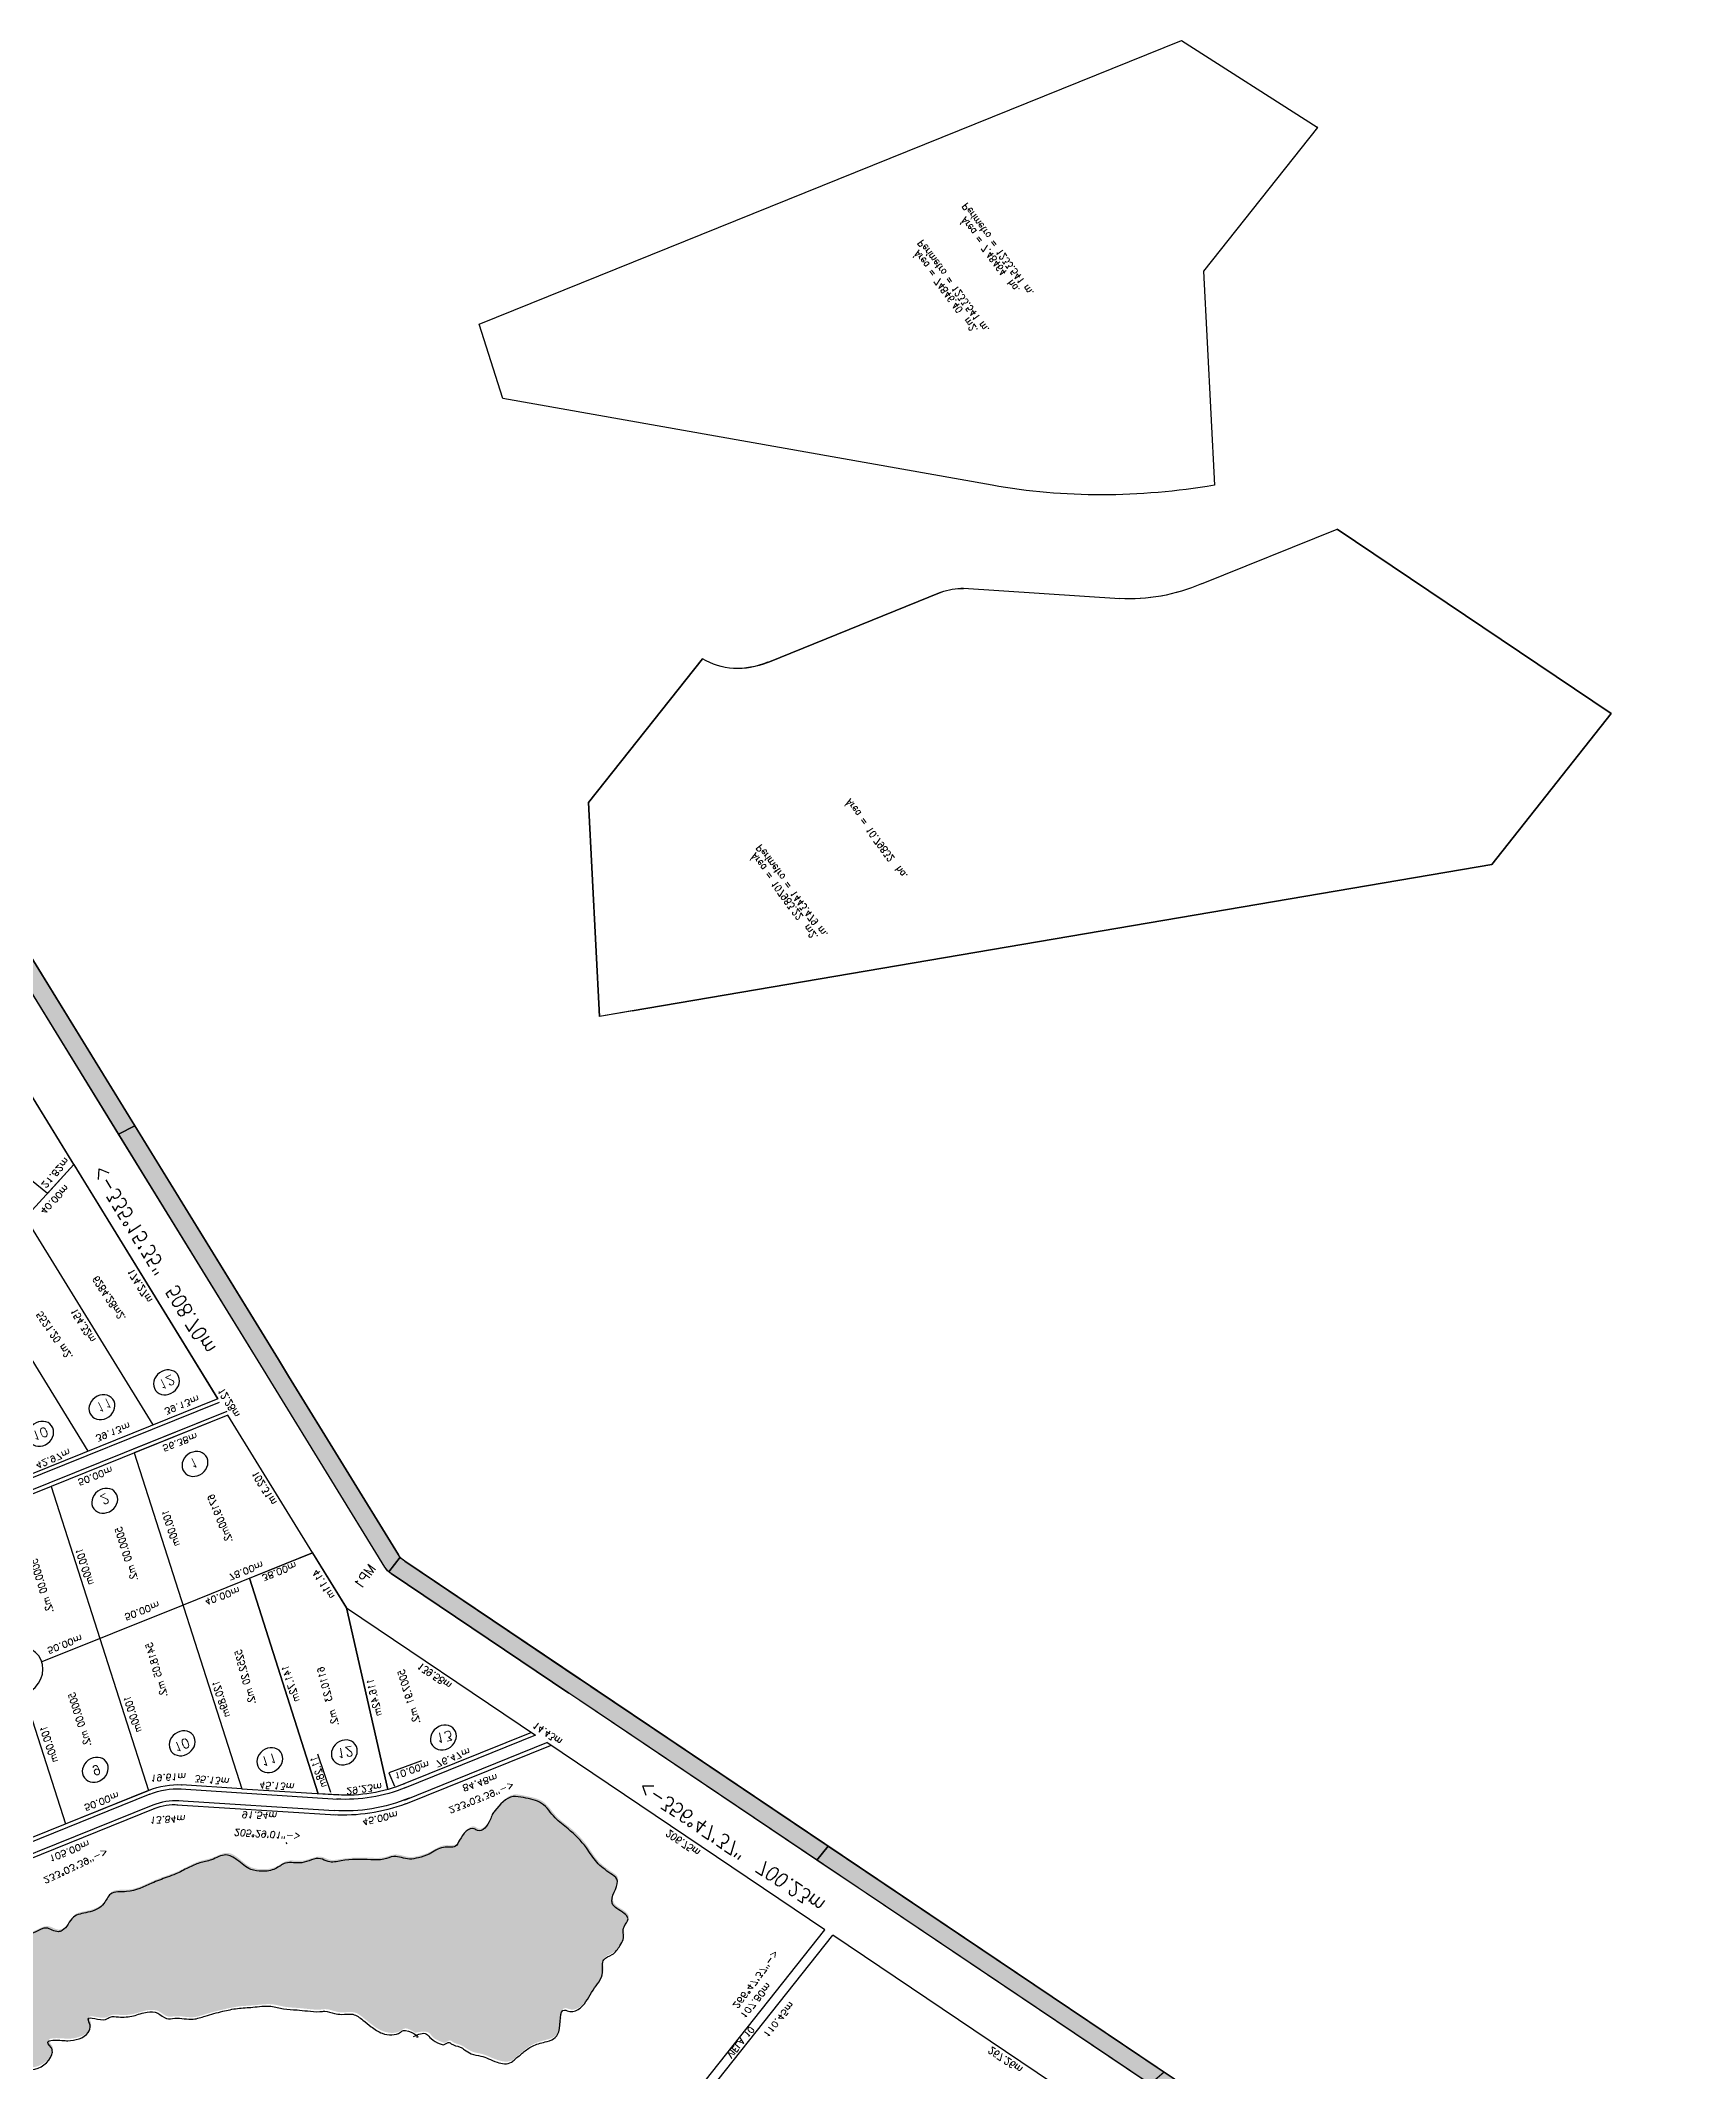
# Model space of a CAD drawing. Extents: x -23785941 to 8798891, y -8418521 to 21897894.
# Drawn here: x -2714772 to -2462402, y 4991279 to 5301110 of the extents above; entities that cross this region are included whole.
import ezdxf
from ezdxf.enums import TextEntityAlignment as Align

# ---------------------------------------------------------------- set-up
doc = ezdxf.new("R2010")
doc.units = 0
doc.header["$MEASUREMENT"] = 0
doc.header["$PDMODE"] = 34
doc.header["$PDSIZE"] = 1
doc.layers.get('0').update_dxf_attribs({"linetype": 'CONTINUOUS'})
for name, color, linetype in [('CALCADA', 3, 'CONTINUOUS'), ('REG60_100', 2, 'CONTINUOUS'), ('RUA', 1, 'CONTINUOUS'), ('TER_POLI', 5, 'CONTINUOUS'), ('VIEWPORT', 7, 'CONTINUOUS')]:
    doc.layers.add(name, color=color, linetype=linetype)
doc.styles.add('1_5MM', font='romans.shx', dxfattribs={"height": 6})
doc.styles.add('1MM', font='romans.shx', dxfattribs={"height": 4})
doc.styles.add('2MM', font='romans.shx', dxfattribs={"height": 8})

# ---------------------------------------------------------------- blocks, each defined once
blk = doc.blocks.new('A$C3D774E76')
h = blk.add_hatch(color=140)
edge = h.paths.add_edge_path()
edge.add_spline(control_points=[(-23379.8, -3163.4), (-23379.1, -3165), (-23375.8, -3170.4), (-23370.9, -3169), (-23366.9, -3171.3), (-23362.9, -3173.2), (-23363.7, -3176.5), (-23359.8, -3177.1), (-23357.3, -3179.5), (-23352.8, -3181), (-23348.3, -3182.3), (-23344.5, -3186), (-23339.5, -3188.6), (-23334.1, -3191.3), (-23328.9, -3195.5), (-23329.6, -3201.3), (-23330, -3206), (-23330, -3212.7), (-23327.4, -3218.4), (-23324.8, -3224), (-23327.5, -3231.4), (-23340.3, -3236.9), (-23331.7, -3240.5), (-23330.1, -3248.6), (-23336.1, -3257), (-23338.1, -3267.9), (-23348.6, -3271), (-23345.5, -3278.3), (-23347.5, -3283.4), (-23350.3, -3289), (-23356.5, -3290.6), (-23357.7, -3297.5), (-23365.2, -3296.6), (-23369.9, -3293.5), (-23377.5, -3297), (-23380, -3306.5), (-23390.4, -3302.9), (-23399.1, -3300.6), (-23412.4, -3301.9), (-23425.3, -3300.3), (-23438, -3296.5), (-23450.4, -3297.8), (-23458.3, -3290.9), (-23467, -3284.6), (-23464.9, -3276.1), (-23463, -3270.1), (-23459.8, -3266.7), (-23457.4, -3258.7), (-23465.8, -3257.5), (-23463.4, -3249.1), (-23459.4, -3242.7), (-23466.5, -3237.7), (-23465.9, -3230), (-23468.5, -3223.7), (-23471.7, -3217.3), (-23478.9, -3214.5), (-23480.8, -3206.6), (-23487.9, -3199.1), (-23494.8, -3191.1), (-23499.5, -3181.8), (-23507.6, -3179.2), (-23508.4, -3169.2), (-23517, -3163.9), (-23516.4, -3155.3), (-23520.3, -3149.4), (-23526.5, -3143.4), (-23534.9, -3142.6), (-23544.1, -3139.3), (-23544.9, -3130.7), (-23548.8, -3124.4), (-23550.4, -3117.3), (-23551.4, -3110.8), (-23553.9, -3103.8), (-23557, -3094.5), (-23558.5, -3083.5), (-23568.2, -3075.4), (-23562.2, -3067.2), (-23564.4, -3058.5), (-23570.7, -3049.9), (-23564.4, -3043.2), (-23567.2, -3036.9), (-23573.9, -3036), (-23574.7, -3028.6), (-23577.1, -3022.1), (-23575.5, -3014.7), (-23581.3, -3009.8), (-23582.9, -3002.6), (-23584.6, -2994.2), (-23592, -2986.8), (-23593.9, -2978.6), (-23596.2, -2967.4), (-23587, -2968.7), (-23578.8, -2970.7), (-23571.4, -2970.1), (-23563, -2973.5), (-23556.3, -2975.3), (-23548.7, -2976.8), (-23545.1, -2980.7), (-23541.7, -2981), (-23536.2, -2980.4), (-23530, -2978.2), (-23519.3, -2975.7), (-23503.8, -2977.9), (-23503.4, -2993.2), (-23509.1, -2998), (-23517.5, -2996.2), (-23510.4, -3003.9), (-23505.5, -3008.8), (-23501.7, -3016.8), (-23506.1, -3022.6), (-23514.8, -3023.1), (-23503.5, -3028.4), (-23503.7, -3034.5), (-23499.2, -3038.4), (-23495, -3044.1), (-23492.8, -3051.6), (-23487.8, -3057), (-23481.3, -3057.3), (-23477.7, -3064.2), (-23471, -3068.4), (-23468, -3077.5), (-23464.2, -3085.2), (-23460.1, -3093.5), (-23454.2, -3100.7), (-23449.6, -3108.7), (-23442.1, -3113.5), (-23437.2, -3118.9), (-23432, -3123.8), (-23428, -3127.6), (-23425.3, -3132.2), (-23421.2, -3134.3), (-23417, -3138), (-23413.9, -3143.7), (-23406.8, -3145.2), (-23399.8, -3146.8), (-23391.9, -3149.1), (-23385.9, -3155), (-23386.6, -3161), (-23382.2, -3162.7), (-23379.8, -3163.4)], knot_values=[2.827558, 2.827558, 2.827558, 2.827558, 7.472447, 11.603699, 18.085095, 20.647327, 23.570406, 25.190742, 30.919643, 34.160341, 39.021401, 44.919988, 49.848226, 55.577127, 63.920291, 66.484452, 72.387845, 78.562948, 86.036527, 91.227192, 96.092865, 109.192449, 112.533069, 118.864332, 131.02854, 142.496908, 150.145328, 155.584279, 162.12227, 166.257204, 173.905639, 178.838302, 183.201793, 193.058242, 194.204546, 207.625867, 212.554105, 224.011914, 235.297733, 252.000847, 262.657276, 275.235361, 286.835798, 293.006819, 305.827801, 308.260662, 311.604107, 320.849756, 323.280299, 333.537111, 337.591847, 344.563473, 353.332681, 359.663905, 364.853496, 374.3374, 380.068936, 387.714183, 404.809251, 412.454497, 417.382735, 428.287169, 437.737739, 444.274297, 451.746777, 458.669715, 469.233164, 476.569697, 485.186635, 492.064492, 499.038307, 506.686741, 511.877407, 521.120312, 536.067453, 545.308179, 551.795776, 561.954738, 570.571675, 580.336739, 582.629328, 590.099117, 596.430341, 602.276484, 611.341413, 616.066711, 623.54029, 632.783195, 641.549173, 653.070476, 659.998424, 667.978984, 672.90723, 687.057012, 688.677374, 700.048758, 708.150516, 710.712748, 715.640986, 717.452921, 727.345493, 734.990712, 751.214483, 765.070361, 767.993383, 773.429257, 781.53381, 785.157703, 797.317768, 801.684273, 805.736549, 815.890242, 818.813264, 823.538562, 832.30454, 840.328665, 846.499686, 852.981083, 857.706381, 868.578083, 875.455958, 885.772708, 894.388564, 903.154514, 913.720814, 921.40755, 929.38811, 935.559111, 942.80692, 945.728915, 951.627513, 955.991004, 962.524396, 969.815947, 976.347878, 984.449637, 995.015909, 996.828927, 1001.915284, 1001.915284, 1001.915284, 1001.915284], degree=3, periodic=0)
h = blk.add_hatch(color=140)
edge = h.paths.add_edge_path()
edge.add_spline(control_points=[(-23342, -3225.8), (-23343.7, -3224.8), (-23349.1, -3213.4), (-23349.2, -3206.2), (-23345.9, -3201.5), (-23349.6, -3197.8), (-23353.4, -3197.7), (-23356.9, -3194.3), (-23361, -3191.6), (-23362.3, -3186), (-23366.8, -3186.2), (-23372, -3186.2), (-23377.3, -3186.4), (-23381.1, -3181.2), (-23382.6, -3175.5), (-23386.6, -3175.5), (-23388.4, -3175.6)], knot_values=[3.596335, 3.596335, 3.596335, 3.596335, 16.828506, 18.93312, 26.776737, 29.75438, 32.64939, 37.711686, 43.667351, 46.805419, 53.279059, 53.981374, 62.524089, 67.017731, 72.674988, 77.720721, 77.720721, 77.720721, 77.720721], degree=3, periodic=0)
edge.add_line((-23388.4, -3175.6), (-23404.4, -3299))
edge.add_spline(control_points=[(-23404.4, -3299), (-23402.3, -3299), (-23398.2, -3299), (-23393.4, -3299.1), (-23387.6, -3293.3), (-23387.6, -3292.2)], knot_values=[1.681375, 1.681375, 1.681375, 1.681375, 7.866024, 13.656045, 19.353015, 19.353015, 19.353015, 19.353015], degree=3, periodic=0)
edge.add_spline(control_points=[(-23387.6, -3292.2), (-23387.8, -3292), (-23388.1, -3291.8), (-23388.3, -3291.6)], knot_values=[94.683713, 94.683713, 94.683713, 94.683713, 95.569299, 95.569299, 95.569299, 95.569299], degree=3, periodic=0)
edge.add_spline(control_points=[(-23388.3, -3291.6), (-23387.8, -3291.6), (-23387.5, -3291.8), (-23387.6, -3292.2)], knot_values=[0, 0, 0, 0, 1.681375, 1.681375, 1.681375, 1.681375], degree=3, periodic=0)
edge.add_spline(control_points=[(-23387.6, -3292.2), (-23386, -3293.2), (-23383.9, -3294.5), (-23379.5, -3294.1), (-23376.1, -3294.7), (-23372.8, -3293.6), (-23370.4, -3291.7), (-23365.7, -3289.4), (-23368.1, -3283.5), (-23366.4, -3279.3), (-23364.1, -3276.4), (-23362.6, -3272.5), (-23358.4, -3270.4), (-23355.1, -3265.4), (-23351.9, -3260.3), (-23350.1, -3253.4), (-23350.6, -3247.7), (-23350.4, -3243.5), (-23350.6, -3239.6), (-23348.5, -3236.3), (-23343.6, -3228.5), (-23342, -3225.8)], knot_values=[5.769904, 5.769904, 5.769904, 5.769904, 11.020708, 13.127117, 18.745099, 20.96526, 23.49663, 27.99128, 34.305123, 38.742361, 41.272655, 45.364213, 50.84657, 54.355659, 63.148126, 68.933404, 75.247247, 80.158014, 81.56109, 86.904763, 94.683713, 94.683713, 94.683713, 94.683713], degree=3, periodic=0)
h = blk.add_hatch(color=253)
edge = h.paths.add_edge_path()
edge.add_line((-23763.5, -3312.8), (-23775.7, -3313.7))
edge.add_line((-23775.7, -3313.7), (-23950.4, -3326.6))
edge.add_line((-23950.4, -3326.6), (-23948.5, -3336.5))
edge.add_line((-23948.5, -3336.5), (-23775, -3323.7))
edge.add_line((-23775, -3323.7), (-23762.7, -3322.7))
edge.add_line((-23762.7, -3322.7), (-23630.1, -3312.9))
edge.add_arc((-23629, -3327.9), 15, 88.0162, 94.2356, ccw=False)
edge.add_line((-23628.5, -3312.9), (-23625.2, -3303))
edge.add_arc((-23627.9, -3317.8), 15, 79.6439, 94.2356)
edge.add_line((-23629, -3302.8), (-23763.5, -3312.8))
h = blk.add_hatch(color=253)
edge = h.paths.add_edge_path()
edge.add_arc((-23627.9, -3317.8), 15, 72.7017, 79.6439)
edge.add_line((-23625.2, -3303), (-23628.5, -3312.9))
edge.add_arc((-23629, -3327.9), 15, 72.7017, 88.0162, ccw=False)
edge.add_line((-23624.6, -3313.6), (-23319.7, -3408.5))
edge.add_line((-23319.7, -3408.5), (-23316.8, -3398.9))
edge.add_line((-23316.8, -3398.9), (-23487.5, -3345.8))
edge.add_line((-23487.5, -3345.8), (-23495.5, -3343.3))
edge.add_line((-23495.5, -3343.3), (-23623.4, -3303.5))
blk.add_hatch(color=253).paths.add_polyline_path([(-24082.5, -3336.4), (-24127.7, -3339.8), (-24224.3, -3346.9), (-24223.3, -3352.9), (-24222.5, -3356.8), (-24127, -3349.7), (-24127, -3349.7), (-24081.7, -3346.4), (-23948.5, -3336.5), (-23950.4, -3326.6)])
h = blk.add_hatch(color=253)
h.paths.add_polyline_path([(-23281.4, -3410), (-23287.1, -3408.2), (-23316.8, -3398.9), (-23319.7, -3408.5), (-23077.7, -3483.9), (-23076.8, -3473.7)])
h.paths.add_polyline_path([(-23076.8, -3473.7), (-23077.7, -3483.9), (-22695.3, -3603), (-22692.4, -3593.4)])
at = {"color": 0}
for p, q in [((-23604, -3124.2), (-23633.8, -3023)), ((-23592.4, -3121.1), (-23622.4, -3019.5)), ((-23765.7, -3282.9), (-23838.2, -3037)), ((-23917.3, -3870.8), (-23946.8, -3770.6))]:
    blk.add_line(p, q, dxfattribs=at)
for p, q in [((-23699.6, -3100.3), (-23618.1, -3076.3)), ((-23618.1, -3076.3), (-23604, -3124.2)), ((-23777.9, -3283.8), (-23835, -3090.2)), ((-23795.8, -3180.8), (-23604, -3124.2)), ((-23685.7, -3200.5), (-23709.8, -3119)), ((-23603.8, -3124.8), (-23604, -3124.2)), ((-23951.7, -3296.6), (-23914.5, -3131.9)), ((-23586, -3132.2), (-23521, -3199.5)), ((-23569.8, -3166.3), (-23594.4, -3140.8)), ((-23594.4, -3140.8), (-23594.2, -3141)), ((-23781.7, -3228.8), (-23569.8, -3166.3)), ((-23569.8, -3166.3), (-23530, -3207.5)), ((-23663.7, -3275.3), (-23685.7, -3200.5)), ((-23674.4, -3238.9), (-23538.4, -3198.7)), ((-23538.4, -3198.7), (-23674.4, -3238.9)), ((-23530, -3207.5), (-23538.4, -3198.7)), ((-23934.1, -3218.6), (-23800.1, -3208.7)), ((-23768.1, -3283.6), (-23784, -3229.5)), ((-23765.7, -3282.9), (-23781.7, -3228.8)), ((-23514.4, -3231), (-23622.7, -3272.3)), ((-23514.4, -3231), (-23622.7, -3272.3)), ((-23622.7, -3272.3), (-23514.4, -3231)), ((-23514.4, -3231), (-23622.7, -3272.3)), ((-23522.5, -3236.9), (-23513.6, -3235.1)), ((-23500.3, -3234.4), (-23475.7, -3318)), ((-23946.9, -3275.4), (-24068.8, -3247.8)), ((-23942.9, -3257.6), (-23789, -3246.2)), ((-23674.4, -3238.9), (-23663.7, -3275.3)), ((-23489.4, -3313.8), (-23511.3, -3239.6)), ((-23511, -3240.4), (-23511.3, -3239.6)), ((-23511, -3240.4), (-23511.3, -3239.6)), ((-23489.4, -3313.8), (-23511.3, -3239.6)), ((-23489.4, -3313.8), (-23511.3, -3239.6)), ((-23951.7, -3296.6), (-23946.9, -3275.4)), ((-23951.7, -3296.6), (-23946.9, -3275.4)), ((-23951.7, -3296.6), (-23946.9, -3275.4)), ((-23767.5, -3276.7), (-23767.5, -3276.7)), ((-23663.7, -3275.3), (-23622.7, -3272.3)), ((-23246.2, -3276.6), (-23278.2, -3379.5)), ((-23239.7, -3275.9), (-23272.5, -3381.3)), ((-23951.7, -3296.6), (-23777.9, -3283.8)), ((-23951.7, -3296.6), (-24082.1, -3306.3)), ((-23629, -3302.8), (-23763.5, -3312.8)), ((-23623.4, -3303.5), (-23495.5, -3343.3)), ((-23775.7, -3313.7), (-24082.5, -3336.4)), ((-23775, -3323.7), (-24081.7, -3346.4)), ((-23487.5, -3345.8), (-23495.5, -3343.3)), ((-23287.1, -3408.2), (-23487.5, -3345.8)), ((-23290.1, -3417.7), (-23490.4, -3355.3)), ((-23281.4, -3410), (-23287.1, -3408.2)), ((-22692.4, -3593.4), (-23281.4, -3410)), ((-22695.3, -3603), (-23284.4, -3419.5)), ((-23942.7, -3644.8), (-23829.4, -3579.4)), ((-23719.8, -3769), (-23829.4, -3579.4)), ((-23819.9, -3595.8), (-23571, -4026.5)), ((-23973.2, -3742.8), (-23942.7, -3644.8)), ((-23917.3, -3870.8), (-23917.3, -3870.8)), ((-23910.9, -3882.1), (-23846.8, -3948.4)), ((-23846.8, -3948.4), (-23846.8, -3948.4)), ((-23823.6, -3989.6), (-23800.5, -4067.9)), ((-23571, -4026.5), (-23603.1, -4129.4)), ((-23603.1, -4129.4), (-23800.5, -4067.9))]:
    blk.add_line(p, q)
at = {"color": 5}
for p, q in [((-23622.7, -3272.3), (-23765.7, -3282.9)), ((-23622.7, -3272.3), (-23486.5, -3314.7)), ((-23278.2, -3379.5), (-23478.5, -3317.2))]:
    blk.add_line(p, q, dxfattribs=at)
at = {"color": 253}
for p, q in [((-23763.5, -3312.8), (-23775.7, -3313.7)), ((-23630.1, -3312.9), (-23762.7, -3322.7)), ((-23624.6, -3313.6), (-23498.4, -3352.9)), ((-22695.3, -3603), (-23624.6, -3313.6)), ((-23762.7, -3322.7), (-23775, -3323.7))]:
    blk.add_line(p, q, dxfattribs=at)
at = {"color": 140}
blk.add_lwpolyline([(-23524.6, -3168.4), (-23525.6, -3168.3)], dxfattribs=at)
blk.add_lwpolyline([(-23524.6, -3168.4), (-23525.6, -3168.3)], dxfattribs=at)
at = {"color": 253}
for points in [[(-23763.5, -3312.8), (-23775.7, -3313.7), (-23950.4, -3326.6), (-23948.5, -3336.5), (-23775, -3323.7), (-23762.7, -3322.7), (-23630.1, -3312.9, -0.027144), (-23628.5, -3312.9), (-23625.2, -3303, 0.063755), (-23629, -3302.8)], [(-23623.4, -3303.5, 0.0303), (-23625.2, -3303), (-23628.5, -3312.9, -0.066922), (-23624.6, -3313.6), (-23319.7, -3408.5), (-23316.8, -3398.9), (-23487.5, -3345.8), (-23495.5, -3343.3)]]:
    blk.add_lwpolyline(points, format="xyb", close=True, dxfattribs=at)
blk.add_lwpolyline([(-24082.5, -3336.4), (-24127.7, -3339.8), (-24224.3, -3346.9), (-24223.3, -3352.9), (-24222.5, -3356.8), (-24127, -3349.7), (-24127, -3349.7), (-24081.7, -3346.4), (-23948.5, -3336.5), (-23950.4, -3326.6)], close=True, dxfattribs=at)
blk.add_lwpolyline([(-23281.4, -3410), (-23287.1, -3408.2), (-23316.8, -3398.9), (-23319.7, -3408.5), (-23077.7, -3483.9), (-23076.8, -3473.7)], close=True)
for points in [[(-23819.9, -3595.8), (-23829.4, -3579.4), (-23942.7, -3644.8), (-23973.2, -3742.8, -0.24918), (-23946.8, -3770.6), (-23917.3, -3870.8), (-23917.3, -3870.8, 0.114647), (-23910.9, -3882.1), (-23846.8, -3948.4), (-23846.8, -3948.4, -0.12846), (-23823.6, -3989.6), (-23800.5, -4067.9), (-23603.1, -4129.4), (-23571, -4026.5)], [(-23952.7, -3928.7), (-24181.3, -3739.3), (-24228.2, -3753.2), (-24108.5, -4159.1), (-24013.2, -4191.1, -0.001873), (-24012.9, -4191.2), (-23982.4, -4093.2), (-23869.1, -4027.7, 0.088982)]]:
    blk.add_lwpolyline(points, format="xyb", close=True)
at = {"color": 5}
blk.add_circle((-23714, -3104.6), 15, dxfattribs=at)
for centre in [(-23634.6, -3107.3), (-23615.4, -3154.7), (-23573.8, -3188.2), (-23826.7, -3193.4), (-23768.4, -3199.9), (-23817.2, -3229.4), (-23549.7, -3223.9), (-23753.2, -3252.2), (-23805.6, -3266.3), (-23520, -3272.9)]:
    blk.add_circle(centre, 7.5)
for centre, radius, start, end in [((-23565, -3112.7), 40.7, 196.4345, 224.0117), ((-23565, -3112.7), 28.7, 196.4345, 224.0117), ((-23565, -3112.7), 31.2, 222.8764, 224.0117), ((-23589.2, -3263.5), 93.5, 18.1379, 44.0117), ((-23589.2, -3263.5), 81.5, 16.4345, 44.0117), ((-23627.9, -3317.8), 15, 72.7017, 94.2356), ((-23629, -3327.9), 15, 72.7017, 94.2356), ((-23986.2, -3781.5), 40.8, 15.4746, 71.4426), ((-23889.8, -3862.6), 28.7, 196.6671, 222.828), ((-23914.1, -4013.3), 93.5, 14.7312, 44.0117)]:
    blk.add_arc(centre, radius, start, end)
at = {"start_tangent": (-0.807599, 0.589732)}
blk.add_spline([(-23378.6, -3161.3), (-23375, -3167.9), (-23370.9, -3168.5), (-23364.9, -3170.8), (-23362.9, -3172.4), (-23362.2, -3175.3), (-23360.7, -3175.8), (-23355.7, -3178.6), (-23352.6, -3179.7), (-23348.1, -3181.4), (-23343.3, -3184.9), (-23339.1, -3187.4), (-23334, -3190.1), (-23328.6, -3196.5), (-23328.7, -3199), (-23329.2, -3204.9), (-23328.9, -3211.1), (-23326.3, -3218.1), (-23324.7, -3223), (-23326.4, -3227.6), (-23335.2, -3237.3), (-23332.5, -3239.2), (-23330.4, -3245.2), (-23334.7, -3256.6), (-23340.2, -3266.6), (-23346.2, -3271.3), (-23345.7, -3276.7), (-23347.2, -3283.1), (-23349.3, -3286.6), (-23355.4, -3291.2), (-23357.9, -3295.5), (-23362.2, -3295.6), (-23371.9, -3293.7), (-23373, -3294.2), (-23382.5, -3303.6), (-23387.4, -3302.7), (-23398.6, -3300.2), (-23409.8, -3300.3), (-23426.4, -3298.4), (-23436.9, -3296.3), (-23449.4, -3295), (-23459.2, -3288.8), (-23463.6, -3284.5), (-23463.2, -3271.7), (-23462.3, -3269.4), (-23460.4, -3266.7), (-23459.6, -3257.5), (-23461.8, -3256.6), (-23461.5, -3246.4), (-23460, -3242.6), (-23463.9, -3236.8), (-23465.9, -3228.2), (-23468, -3222.3), (-23470.7, -3217.8), (-23477.9, -3211.7), (-23480.3, -3206.4), (-23484.9, -3200.4), (-23495.5, -3186.9), (-23500.1, -3180.8), (-23504.4, -3178.4), (-23509.4, -3168.7), (-23515.3, -3161.3), (-23516.3, -3154.9), (-23519.9, -3148.3), (-23525.2, -3143.8), (-23535.3, -3140.8), (-23541.9, -3137.5), (-23544.9, -3129.5), (-23547.7, -3123.2), (-23549.6, -3116.5), (-23551.1, -3109), (-23552.7, -3104), (-23555.4, -3095.2), (-23560.6, -3081.2), (-23565.4, -3073.3), (-23563.1, -3067.2), (-23564.6, -3057.2), (-23567.6, -3049.1), (-23565, -3039.7), (-23565.9, -3037.6), (-23572.2, -3033.5), (-23574.3, -3027.6), (-23575.6, -3021.9), (-23576.5, -3012.9), (-23579.5, -3009.2), (-23582.1, -3002.1), (-23584.8, -2993.3), (-23589.9, -2986.2), (-23593.6, -2975.3), (-23593.6, -2968.4), (-23585.7, -2967.9), (-23580.8, -2968.8), (-23566.8, -2970.6), (-23565.3, -2971.2), (-23554.4, -2974.4), (-23546.8, -2977.2), (-23544.8, -2978.8), (-23540, -2979.8), (-23538.2, -2979.6), (-23528.6, -2977.1), (-23521.1, -2975.6), (-23505.6, -2980.5), (-23505.6, -2994.4), (-23508, -2996.1), (-23513.4, -2996.6), (-23509, -3003.5), (-23506.6, -3006.1), (-23503.1, -3017.8), (-23506.1, -3021), (-23510, -3022.2), (-23503.3, -3029.9), (-23502.7, -3032.7), (-23499.7, -3036.4), (-23494.6, -3043.5), (-23491.3, -3050.8), (-23486.8, -3055.1), (-23480.7, -3057.3), (-23477.8, -3061), (-23470.4, -3069), (-23467.5, -3075.3), (-23463.3, -3084.7), (-23459.2, -3092.2), (-23454.1, -3099.4), (-23447.7, -3107.8), (-23441.7, -3112.6), (-23436, -3118.2), (-23431.6, -3122.5), (-23426.6, -3127.8), (-23424.9, -3130.2), (-23420.2, -3133.7), (-23417, -3136.6), (-23412.8, -3141.6), (-23406, -3144.2), (-23399.6, -3145.7), (-23392, -3148.5), (-23385.7, -3157), (-23385.5, -3158.8), (-23377, -3162.5), (-23377.1, -3162.4)], degree=3, dxfattribs=at)
for p in [(-23530.6, -3206.9), (-23511, -3240.4)]:
    blk.add_point(p)
at = {"layer": 'CALCADA'}
for p, q in [((-23775.5, -3283.1), (-23864.3, -2982.1)), ((-23768.1, -3283.6), (-23856, -2985.7)), ((-23601.6, -3123.5), (-23631.4, -3022.3)), ((-23594.9, -3121.4), (-23624.7, -3020.2)), ((-23587.8, -3134), (-23523.8, -3200.3)), ((-23592.6, -3139.1), (-23528.2, -3205.7)), ((-23502.7, -3235.1), (-23478.5, -3317.2)), ((-23486.5, -3314.7), (-23508.9, -3238.9))]:
    blk.add_line(p, q, dxfattribs=at)
for centre, radius, start, end in [((-23565, -3112.7), 38.2, 196.4345, 224.0117), ((-23565, -3112.7), 31.2, 196.4345, 224.0117), ((-23589.2, -3263.5), 91, 16.4345, 44.0117), ((-23589.2, -3263.5), 84, 16.4345, 44.0117)]:
    blk.add_arc(centre, radius, start, end, dxfattribs=at)
at = {"layer": 'REG60_100'}
for p, q in [((-23559.1, -3211.4), (-23534.5, -3204.7)), ((-23516.3, -3255.4), (-23522.5, -3236.9))]:
    blk.add_line(p, q, dxfattribs=at)
at = {"layer": 'TER_POLI'}
for p, q in [((-23777.9, -3283.8), (-24084.7, -3306.5)), ((-22938.5, -3485.3), (-23272.5, -3381.3))]:
    blk.add_line(p, q, dxfattribs=at)
at = {"layer": 'VIEWPORT'}
for p in [(-23604, -3124.2), (-23592.4, -3121.1), (-23585.6, -3132.7), (-23594.2, -3141), (-23521, -3199.5), (-23500.3, -3234.4)]:
    blk.add_point(p, dxfattribs=at)
at = {"style": '1MM'}
for s, rotation, p in [('41.11m', 4.2356, (-23643.5, -3269.8)), ('139.58m', 342.702, (-23554.8, -3289.2))]:
    blk.add_text(s, height=4, rotation=rotation, dxfattribs=at).set_placement(p, align=Align.MIDDLE)
for s, p in [('Área = 107983.22  m2.', (-23821, -3704.2)), ('Área = 10.79832  ha.', (-23815.7, -3764.1)), ('Área = 74846.40  m2.', (-24069, -3974.8)), ('Área = 7.48464  ha.', (-24071, -4006.7))]:
    blk.add_text(s, height=4, dxfattribs=at).set_placement(p, align=Align.BOTTOM_CENTER)
for s, p in [('Perímetro = 1443.479 m.', (-23821, -3704.2)), ('Perímetro = 1233.541 m.', (-24069, -3974.8)), ('Perímetro = 1233.541 m.', (-24071, -4006.7))]:
    blk.add_text(s, height=4, dxfattribs=at).set_placement(p, align=Align.TOP_CENTER)
at = {"attachment_point": 1}
for s, insert, char_height, width, rotation, style in [('9', (-23631.8, -3104.8), 6, 7.591, 289.2473, '1_5MM'), ('2', (-23766.7, -3197.8), 6, 6.392, 281.837, '1_5MM'), ('11', (-23815.4, -3226.1), 6, 2.438, 281.2166, '1_5MM'), ('1', (-23751.8, -3249.2), 6, 7.191, 283.0257, '1_5MM'), ('12', (-23803.6, -3261.5), 6, 3.251, 281.9897, '1_5MM'), ('VIELA 10', (-23247.6, -3295.7), 4, 603.212, 253.5325, '1MM')]:
    blk.add_mtext(s, dxfattribs=dict(at, insert=insert, char_height=char_height, width=width, rotation=rotation, style=style))
at = {"char_height": 6, "attachment_point": 1, "style": '1_5MM'}
for s, insert, rotation in [('10', (-23613, -3148.8), 285.9907), ('10', (-23825.4, -3188), 287.6131), ('11', (-23573.1, -3182.7), 290.7084), ('12', (-23549, -3218.9), 298.9211), ('13', (-23519.4, -3268.2), 296.9086)]:
    blk.add_mtext(s, dxfattribs=dict(at, insert=insert, rotation=rotation))
at = {"color": 1, "insert": (-23631.8, -3290.8), "char_height": 6, "width": 99.609, "attachment_point": 5, "rotation": 69.4954, "style": '1_5MM'}
blk.add_mtext('MP1', dxfattribs=at)
at = {"layer": 'REG60_100', "style": '1MM'}
for s, rotation, p in [('105.00m', 286.4248, (-23602.8, -3069.1)), ('50.00m', 286.9587, (-23616, -3099.9)), ('100.00m', 16.4345, (-23665.3, -3095.1)), ('13.84m', 307.0387, (-23581.9, -3123.4)), ('50.00m', 286.9587, (-23710.1, -3135.1)), ('19.61m', 307.0387, (-23603.1, -3137.6)), ('100.00m', 16.4345, (-23649.2, -3142.2)), ('35.13m', 315.182, (-23585.3, -3156)), ('91.54m', 312.1007, (-23549.4, -3165.7)), ('100.00m', 16.4345, (-23742.5, -3169.3)), ('50.00m', 286.9587, (-23698.1, -3180.5)), ('45.13m', 313.2041, (-23557.8, -3183.1)), ('42.97m', 284.7483, (-23809.2, -3190.8)), ('120.89m', 16.4345, (-23623.6, -3186.6)), ('50.00m', 286.9587, (-23784.5, -3204)), ('11.28m', 15.8599, (-23549.7, -3206)), ('40.00m', 288.8229, (-23675.4, -3221.1)), ('29.23m', 301.5766, (-23523.5, -3220.9)), ('45.00m', 296.3001, (-23502.5, -3218.3)), ('39.13m', 286.4331, (-23800.3, -3226.3)), ('100.00m', 16.4345, (-23729.8, -3220.3)), ('141.72m', 16.4345, (-23605.3, -3222.6)), ('78.00m', 287.2309, (-23679.4, -3239.8)), ('154.32m', 4.2326, (-23866.2, -3247.9)), ('56.38m', 287.7997, (-23769.9, -3252.8)), ('38.00m', 286.4345, (-23666.5, -3254.5)), ('10.00m', 288.8517, (-23515.2, -3248.3)), ('39.13m', 286.4331, (-23788.2, -3265.8)), ('116.42m', 20.8476, (-23566.8, -3255.3)), ('40.00m', 258.889, (-23941, -3276.5)), ('41.11m', 4.2356, (-23643.5, -3269.8)), ('76.47m', 286.4345, (-23506.1, -3270.7)), ('84.48m', 290.2521, (-23483.1, -3274.6)), ('21.82m', 255.4575, (-23954.3, -3285.6)), ('102.31m', 4.2356, (-23715, -3275.1)), ('174.27m', 4.2356, (-23865.1, -3286.2)), ('12.28m', 4.2356, (-23771.8, -3287.3)), ('139.58m', 342.7017, (-23554.8, -3289.2)), ('107.80m', 253.8719, (-23268.1, -3325.4)), ('14.43m', 342.7017, (-23482.8, -3320.6)), ('110.45m', 253.8394, (-23249.7, -3329.4)), ('206.75m', 342.7017, (-23375.8, -3345)), ('267.26m', 342.7034, (-23143.7, -3417.2))]:
    blk.add_text(s, height=4, rotation=rotation, dxfattribs=at).set_placement(p, align=Align.MIDDLE)
for s, rotation, p in [('5000.00 m2.', 16.9338, (-23665, -3119.8)), ('5000.00 m2.', 16.9338, (-23747.5, -3146.9)), ('5418.05 m2.', 17.898, (-23661.4, -3170.3)), ('5000.00 m2.', 16.9338, (-23731.9, -3195)), ('5252.20 m2.', 18.8407, (-23624.3, -3207.4)), (' 5521.20 m2.', 1.9145, (-23873, -3235)), ('6110.23  m2.', 19.4552, (-23583.3, -3237.9)), ('6719.00m2.', 12.8136, (-23715.1, -3248.4)), (' 6284.28m2.', 2.8801, (-23871.3, -3271.5)), ('5007.91 m2.', 17.3439, (-23552.7, -3273.9))]:
    blk.add_text(s, height=4, rotation=rotation, dxfattribs=at).set_placement(p, align=Align.BOTTOM_CENTER)
at = {"layer": 'RUA'}
for s, height, rotation, style, p in [('233%%d03\'39"-> ', 4, 282.8548, '1MM', (-23592.5, -3068.3)), ('205%%d29\'01"-> ', 4, 313.8759, '1MM', (-23535.7, -3163.9)), ('233%%d03\'39"->', 4, 286.4345, '1MM', (-23474.9, -3270.2)), ('<-335%%d15\'35"  508.70m', 8, 4.2356, '2MM', (-23873.1, -3300.9)), ('266%%d47\'37"->', 4, 250.8216, '1MM', (-23278.8, -3332.4)), ('<-356%%d47\'37"  700.23m', 8, 342.6498, '2MM', (-23355.7, -3365.4))]:
    blk.add_text(s, height=height, rotation=rotation, dxfattribs=dict(at, style=style)).set_placement(p, align=Align.MIDDLE)

msp = doc.modelspace()

# ---------------------------------------------------------------- block references
at = {"linetype": 'Continuous', "xscale": 240.4782668173248, "yscale": -275.6364145158877, "zscale": 240.4782668173248, "rotation": 306.4169145854838}
msp.add_blockref('A$C3D774E76', (-21555, -44868), dxfattribs=at)

doc.saveas('drawing.dxf')
